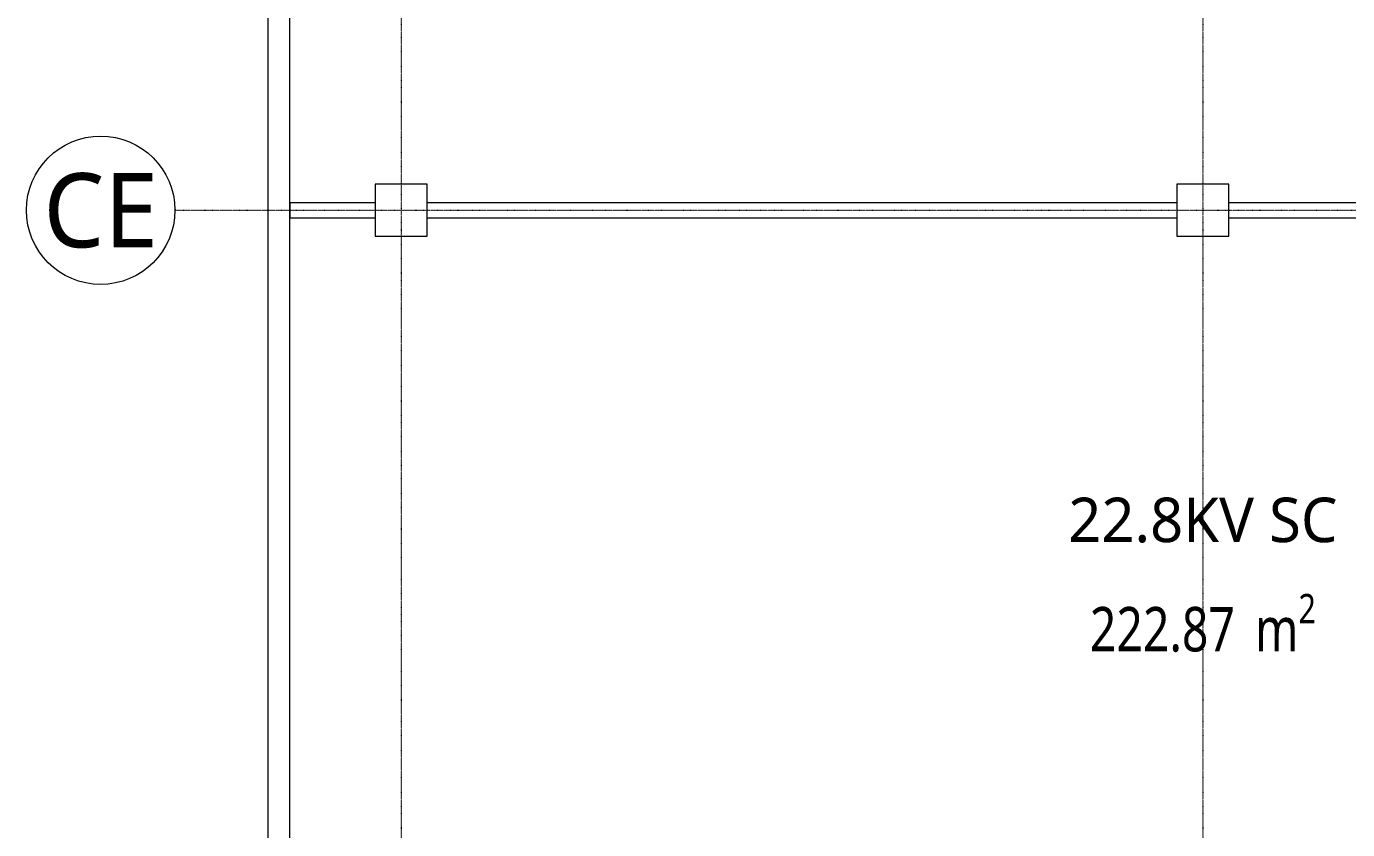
# Model space of a CAD drawing. Extents: x -177831 to -125285, y 4933 to 73531.
# Drawn here: x -177831 to -160031, y 19478 to 30302 of the extents above; entities that cross this region are included whole.
import ezdxf
from ezdxf.enums import TextEntityAlignment as Align

# ---------------------------------------------------------------- set-up
doc = ezdxf.new("R2010")
doc.units = 0
doc.header["$LTSCALE"] = 15
doc.linetypes.add('CUP- L30$0$JJP_三點線', pattern=[0.9, 0.3, -0.15, 0, -0.15, 0, -0.15, 0, -0.15])
for name, color, linetype in [('CUP- L30$0$A-WALL-EX.Newcub', 252, 'Continuous'), ('CUP- L30$0$A-WALL-IN.Newcub', 252, 'Continuous'), ('CUP- L30$0$A-ZONE.Newcub', 252, 'Continuous'), ('CUP- L30$0$S-COL.Newcub', 252, 'Continuous'), ('CUP- L30$0$S-GRID.Newcub', 252, 'Continuous')]:
    doc.layers.add(name, color=color, linetype=linetype)
doc.styles.add('CUP- L30$0$Standard', font='', dxfattribs={"width": 0.8})
doc.styles.get('CUP- L30$0$Standard').set_extended_font_data('Microsoft JhengHei')

# ---------------------------------------------------------------- blocks, each defined once
blk = doc.blocks.new('CUP- L30')
at = {"layer": 'CUP- L30$0$A-WALL-EX.Newcub', "lineweight": 0, "flags": 128}
for points in [[(-174581, 66896), (-174581, 18623)], [(-174281, 18623), (-174281, 66896)]]:
    blk.add_lwpolyline(points, dxfattribs=at)
at = {"layer": 'CUP- L30$0$A-WALL-IN.Newcub', "lineweight": 0, "flags": 128}
for points in [[(-173131, 27925), (-174281, 27925)], [(-174281, 27925), (-174281, 27725)], [(-162331, 27925), (-172431, 27925)], [(-151531, 27925), (-161631, 27925)], [(-174281, 27725), (-173131, 27725)], [(-172431, 27725), (-162331, 27725)], [(-161631, 27725), (-151531, 27725)]]:
    blk.add_lwpolyline(points, dxfattribs=at)
at = {"layer": 'CUP- L30$0$S-COL.Newcub', "lineweight": 0, "flags": 128}
for points in [[(-173131, 27475), (-172431, 27475), (-172431, 28175), (-173131, 28175)], [(-162331, 27475), (-161631, 27475), (-161631, 28175), (-162331, 28175)]]:
    blk.add_lwpolyline(points, close=True, dxfattribs=at)
at = {"layer": 'CUP- L30$0$S-GRID.Newcub', "linetype": 'CUP- L30$0$JJP_三點線', "lineweight": 0}
for p, q in [((-172781, 71521), (-172781, 5216)), ((-161981, 71521), (-161981, 5216)), ((-175821, 27825), (-175831, 27825)), ((-175821, 27825), (-125495, 27825))]:
    blk.add_line(p, q, dxfattribs=at)
at = {"layer": 'CUP- L30$0$S-GRID.Newcub', "lineweight": 0}
blk.add_circle((-176831, 27825), 1000, dxfattribs=at)
at = {"layer": 'CUP- L30$0$S-GRID.Newcub', "linetype": 'CUP- L30$0$JJP_三點線', "lineweight": 0}
blk.add_point((-175821, 27825), dxfattribs=at)
blk.add_point((-175821, 27825), dxfattribs=at)
at = {"layer": 'CUP- L30$0$A-ZONE.Newcub', "style": 'CUP- L30$0$Standard'}
blk.add_text('22.8KV SC', height=600, dxfattribs=at).set_placement((-161981, 23952), align=Align.TOP_CENTER)
at = {"layer": 'CUP- L30$0$A-ZONE.Newcub', "lineweight": 0, "insert": (-161981, 22654), "char_height": 600, "attachment_point": 2, "style": 'CUP- L30$0$Standard'}
blk.add_mtext('\\A1;\\pt0,1320;222.87{\\H0.66x;\\S^  ;} m{\\H0.66x;\\S2^  ;}', dxfattribs=at)
at = {"layer": 'CUP- L30$0$S-GRID.Newcub', "style": 'CUP- L30$0$Standard'}
blk.add_text('CE', height=1000, dxfattribs=at).set_placement((-176831, 28325), align=Align.TOP_CENTER)

msp = doc.modelspace()

# ---------------------------------------------------------------- block references
msp.add_blockref('CUP- L30', (0, 0))

doc.saveas('drawing.dxf')
